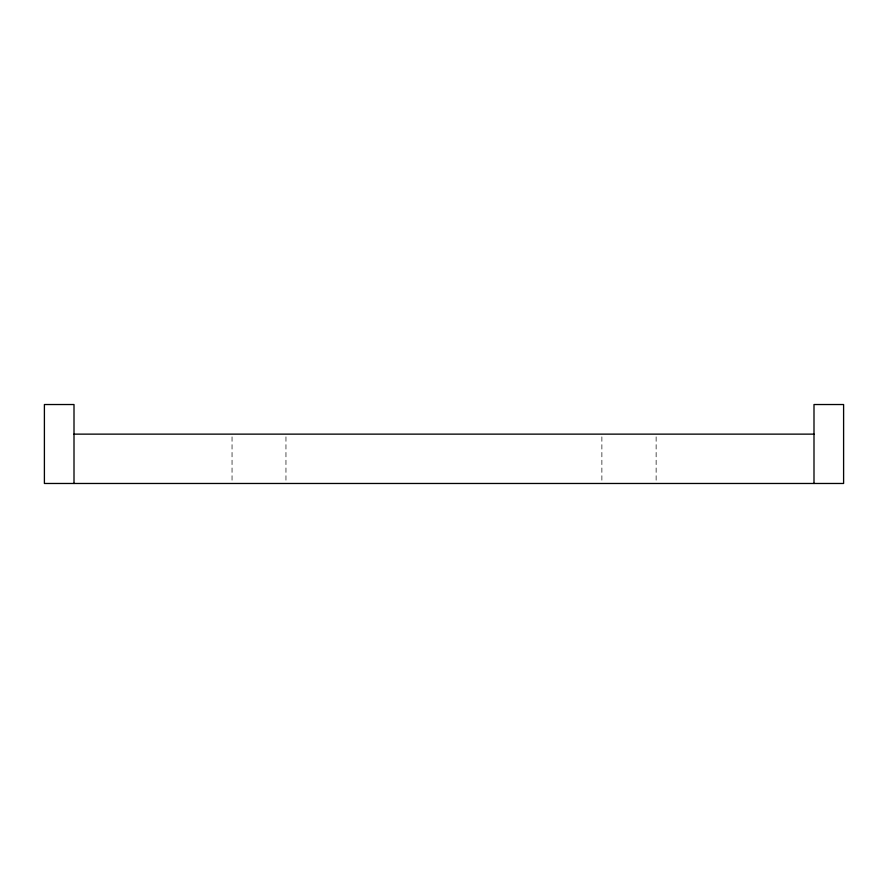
<?xml version="1.0" encoding="UTF-8"?>
<svg xmlns="http://www.w3.org/2000/svg" width="888" height="888" viewBox="0 0 888 888"><rect width="100%" height="100%" fill="white"/><g stroke="black" fill="none" stroke-linecap="round" stroke-linejoin="round"><path stroke-width="0.67" stroke-dasharray="4.44 3.33" d="M656.132 436.874L656.132 482.095M601.875 436.874L601.875 483.472M285.958 436.874L285.958 483.472M232.046 436.874L232.046 483.472"/><path stroke-width="1.33" d="M74.004 434.132L813.996 434.132M813.996 483.472L813.996 404.528L843.6 404.528L843.6 483.472L44.4 483.472L44.4 404.528L74.004 404.528L74.004 483.472"/></g></svg>
